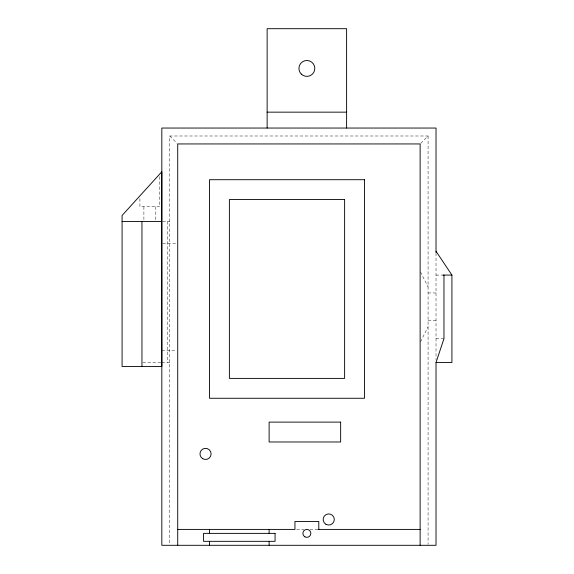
<?xml version="1.0" encoding="UTF-8"?>
<svg xmlns="http://www.w3.org/2000/svg" width="574" height="574" viewBox="0 0 574 574"><rect width="100%" height="100%" fill="white"/><g stroke="black" fill="none" stroke-linecap="round" stroke-linejoin="round"><path stroke-width="0.43" stroke-dasharray="2.87 2.15" d="M420.52 341.839L428.075 326.735M420.735 143.328L428.075 135.995L169.775 135.995L169.775 544.403M162.679 221.435L169.775 221.435M162.707 243.29L176.835 243.29M436.018 275.075L443.967 275.075M428.075 292.962L436.018 292.962M428.075 320.78L436.018 320.78M436.018 338.66L443.967 338.66M161.825 350.585L176.835 350.585M142.818 362.503L160.957 362.503M161.825 362.503L169.775 362.503M296.686 529.407L303.84 529.407M309.96 529.407L318.154 529.407M169.775 135.995L177.108 143.328M420.52 271.897L428.075 287M436.018 253.019L436.018 359.833M428.075 135.995L428.075 544.403M167.787 221.435L167.787 362.503M159.787 176.656L159.787 206.762L139.92 206.762L139.92 198.374M155.812 206.762L155.812 220.567M143.895 206.762L143.895 220.567"/><path stroke-width="0.86" d="M161.775 221.435L161.825 171.755L122.083 215.472L122.083 366.477L161.825 366.477L161.775 221.435L122.083 221.435M436.018 252.503L436.018 128.045L161.825 128.045L161.825 545.3L436.018 545.3L436.018 362.503L443.967 338.66L443.967 275.075M267.132 112.152L346.61 112.152M443.085 275.075L451.917 275.075L451.917 362.503L436.018 362.503M177.718 529.407L294.95 529.407L294.95 521.457L318.792 521.457L318.792 529.407M318.154 529.407L420.125 529.407M436.018 251.233L451.917 275.075M420.125 545.3L420.125 143.945L177.718 143.945L177.718 545.3M346.61 128.045L346.61 28.7L267.132 28.7L267.132 128.045M269.12 529.407L269.12 533.375M269.12 541.325L269.12 545.3M209.51 529.407L209.51 533.375M209.51 541.325L209.51 545.3M141.957 221.435L141.957 366.477M364.49 179.705L209.51 179.705L209.51 398.27L364.49 398.27L364.49 179.705M344.622 199.573L229.378 199.573L229.378 378.395L344.622 378.395L344.622 199.573M340.647 422.112L269.12 422.112L269.12 441.98L340.647 441.98L340.647 422.112M275.075 533.375L203.548 533.375L203.548 541.325L275.075 541.325L275.075 533.375M304.88 536.819A3.975 3.975 0 0 0 310.843 533.375A3.975 3.975 0 0 0 304.88 529.938A3.975 3.975 0 0 0 304.88 536.819M301.25 74.06A7.95 7.95 0 0 0 314.545 70.494A7.95 7.95 0 0 0 304.816 60.765A7.95 7.95 0 0 0 301.25 74.06M202.751 458.719A5.561 5.561 0 0 0 211.103 453.905A5.561 5.561 0 0 0 202.751 449.083A5.561 5.561 0 0 0 202.751 458.719M325.946 524.292A5.561 5.561 0 0 0 334.29 519.47A5.561 5.561 0 0 0 325.946 514.648A5.561 5.561 0 0 0 325.946 524.292"/></g></svg>
